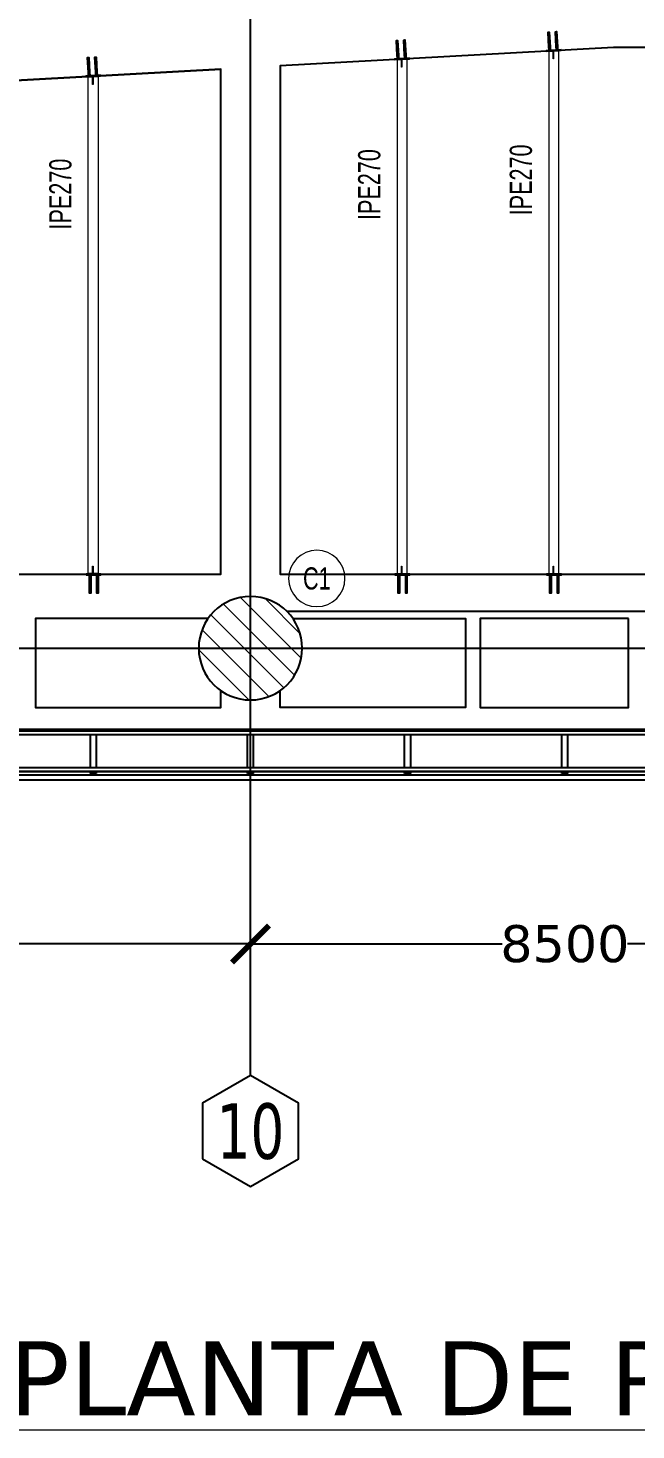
# Model space of a CAD drawing. Header units: millimetres. Extents: x -6598 to 74598, y -11659 to 33736.
# Drawn here: x 22493 to 30711, y -10573 to 8388 of the extents above; entities that cross this region are included whole.
import ezdxf
from ezdxf.enums import TextEntityAlignment as Align

# ---------------------------------------------------------------- set-up
doc = ezdxf.new("R2010")
doc.units = ezdxf.units.MM
for name, color, linetype, lineweight in [('0-3', 50, 'Continuous', 5), ('E_B_PLACA-1', 10, 'Continuous', 25), ('E_B_PLACA-2', 31, 'Continuous', 25), ('E_COLUMNAS', 1, 'Continuous', 18), ('E_COLUMNAS-2', 1, 'Continuous', 25), ('E_COLUMNAS-4', 1, 'Continuous', 35), ('E_TEXTO', 3, 'Continuous', 9), ('E_VIGAS-1', 31, 'Continuous', 25), ('E_VIGAS-2', 10, 'Continuous', 25), ('HCB-TEXT-H1', 6, 'Continuous', 18), ('HCB-VIGAS', 4, 'Continuous', 15)]:
    doc.layers.add(name, color=color, linetype=linetype, lineweight=lineweight)
for name, color, linetype in [('COTAS', 8, 'Continuous'), ('HCB-EJES', 1, 'Continuous'), ('HCB-PLATINAS', 5, 'Continuous'), ('HCB-ROTULOS', 2, 'Continuous')]:
    doc.layers.add(name, color=color, linetype=linetype)
doc.styles.add('Arial Narrow', font='', dxfattribs={"width": 0.85, "height": 0.3})
doc.styles.add('Arial Narrow_2', font='', dxfattribs={"width": 0.85, "height": 0.3})
doc.styles.add('ROMANT', font='romant.shx', dxfattribs={"width": 0.8})
doc.styles.add('VERDANA', font='verdana.ttf')
doc.styles.get('Arial Narrow').set_extended_font_data('Arial Narrow')
doc.styles.get('Arial Narrow_2').set_extended_font_data('Arial Narrow')
doc.dimstyles.new('1.125', dxfattribs={"dimscale": 0, "dimtxt": 500, "dimasz": 500, "dimexe": 4, "dimexo": 4, "dimgap": 15, "dimtad": 0, "dimdec": 0, "dimzin": 4, "dimdsep": 46, "dimtxsty": 'ROMANT', "dimblk": 'ARCHTICK', "dimcen": -10, "dimclrd": 256, "dimclrt": 3, "dimadec": 0, "dimazin": 0, "dimtfac": 1, "dimtdec": 0, "dimtix": 1, "dimtmove": 0, "dimatfit": 0, "dimldrblk": 'OBLIQUE', "dimfxl": 0.05, "dimtolj": 1, "dimtzin": 0, "dimarcsym": 0})

# ---------------------------------------------------------------- blocks, each defined once
blk = doc.blocks.new('EST_SFM_VIGA-METALICA-SECCION-C - EST_SFM_VIGA-METALICA-UPN100-1527742-_30_00m_N_E_-NIVEL-8 DOC')
at = {"layer": 'E_VIGAS-2'}
for p, q in [((34.044, 0.018), (-34.827, 0.018)), ((-34.827, -0.032), (34.044, -0.032))]:
    blk.add_line(p, q, dxfattribs=at)
blk = doc.blocks.new('EST_SFM_VIGA-METALICA-SECCION-C - EST_SFM_VIGA-METALICA-UPN100-1527772-_30_00m_N_E_-NIVEL-8 DOC')
at = {"layer": 'E_VIGAS-2'}
for p, q in [((34.942, 0.032), (-34.929, 0.032)), ((-34.929, -0.018), (34.942, -0.018))]:
    blk.add_line(p, q, dxfattribs=at)
blk = doc.blocks.new('EST_SFM_VIGA-METALICA-SECCION-C - EST_SFM_VIGA-METALICA-UPN160-1529967-_30_00m_N_E_-NIVEL-8 DOC')
at = {"layer": 'E_VIGAS-1'}
for p, q in [((30.107, 0.047), (-30.264, 0.047)), ((-30.269, -0.018), (30.113, -0.018))]:
    blk.add_line(p, q, dxfattribs=at)
blk = doc.blocks.new('DCTIB_CNI_EST_MOD-1A-FAC_0001_rvt-2-_30_00m_N_E_-NIVEL-8 DOC')
at = {"layer": 'E_B_PLACA-1'}
for p, q in [((-74.597, 139.545), (-5.727, 139.545)), ((-5.177, 138.995), (-75.147, 138.995))]:
    blk.add_line(p, q, dxfattribs=at)
at = {"layer": 'E_B_PLACA-2'}
for p, q in [((-5.727, 139.545), (-74.597, 139.545)), ((-75.147, 138.995), (-5.177, 138.995))]:
    blk.add_line(p, q, dxfattribs=at)
at = {"layer": 'E_VIGAS-1'}
for p, q in [((-50.828, 139.567), (-50.746, 139.567)), ((-50.828, 139.567), (-50.828, 139.545)), ((-50.746, 139.567), (-50.746, 139.545)), ((-48.703, 139.567), (-48.621, 139.567)), ((-48.703, 139.545), (-48.703, 139.567)), ((-48.621, 139.545), (-48.621, 139.567)), ((-46.578, 139.567), (-46.496, 139.567)), ((-46.578, 139.545), (-46.578, 139.567)), ((-46.496, 139.545), (-46.496, 139.567)), ((-44.453, 139.567), (-44.371, 139.567)), ((-44.453, 139.545), (-44.453, 139.567)), ((-44.371, 139.545), (-44.371, 139.567)), ((-50.828, 138.995), (-50.828, 138.967)), ((-50.746, 138.995), (-50.746, 138.967)), ((-48.703, 138.967), (-48.703, 138.995)), ((-48.621, 138.967), (-48.621, 138.995)), ((-46.578, 138.967), (-46.578, 138.995)), ((-46.496, 138.967), (-46.496, 138.995)), ((-44.453, 138.967), (-44.453, 138.995)), ((-44.371, 138.967), (-44.371, 138.995)), ((-50.828, 138.967), (-50.746, 138.967)), ((-50.828, 138.966), (-50.828, 138.967)), ((-50.8, 138.966), (-50.828, 138.966)), ((-50.79, 138.961), (-50.79, 138.966)), ((-50.79, 138.947), (-50.79, 138.961)), ((-50.785, 138.966), (-50.785, 138.961)), ((-50.785, 138.961), (-50.785, 138.947)), ((-50.746, 138.966), (-50.774, 138.966)), ((-50.746, 138.967), (-50.746, 138.966)), ((-48.703, 138.966), (-48.703, 138.967)), ((-48.703, 138.967), (-48.621, 138.967)), ((-48.676, 138.966), (-48.703, 138.966)), ((-48.665, 138.961), (-48.665, 138.966)), ((-48.665, 138.947), (-48.665, 138.961)), ((-48.66, 138.966), (-48.66, 138.961)), ((-48.66, 138.961), (-48.66, 138.947)), ((-48.621, 138.966), (-48.649, 138.966)), ((-48.621, 138.967), (-48.621, 138.966)), ((-46.578, 138.966), (-46.578, 138.967)), ((-46.578, 138.967), (-46.496, 138.967)), ((-46.55, 138.966), (-46.578, 138.966)), ((-46.54, 138.961), (-46.54, 138.966)), ((-46.54, 138.947), (-46.54, 138.961)), ((-46.535, 138.966), (-46.535, 138.961)), ((-46.535, 138.961), (-46.535, 138.947)), ((-46.496, 138.966), (-46.524, 138.966)), ((-46.496, 138.967), (-46.496, 138.966)), ((-44.453, 138.966), (-44.453, 138.967)), ((-44.453, 138.967), (-44.371, 138.967)), ((-44.425, 138.966), (-44.453, 138.966)), ((-44.415, 138.961), (-44.415, 138.966)), ((-44.415, 138.947), (-44.415, 138.961)), ((-44.41, 138.966), (-44.41, 138.961)), ((-44.41, 138.961), (-44.41, 138.947)), ((-44.371, 138.966), (-44.399, 138.966)), ((-44.371, 138.967), (-44.371, 138.966))]:
    blk.add_line(p, q, dxfattribs=at)
for points, knots in [([(-50.79, 138.961), (-50.79, 138.962), (-50.79, 138.963), (-50.792, 138.965), (-50.793, 138.965), (-50.795, 138.966), (-50.796, 138.966), (-50.797, 138.966), (-50.799, 138.966), (-50.8, 138.966)], [0, 0, 0, 0, 0.285714, 0.428571, 0.571429, 0.678571, 0.732143, 0.785714, 1, 1, 1, 1]), ([(-50.8, 138.966), (-50.799, 138.966), (-50.798, 138.966), (-50.795, 138.966), (-50.793, 138.965), (-50.791, 138.964), (-50.79, 138.963), (-50.79, 138.962), (-50.79, 138.961)], [0, 0, 0, 0, 0.142857, 0.285714, 0.428571, 0.571429, 0.785714, 1, 1, 1, 1]), ([(-50.785, 138.961), (-50.785, 138.962), (-50.784, 138.963), (-50.783, 138.965), (-50.781, 138.965), (-50.78, 138.966), (-50.779, 138.966), (-50.777, 138.966), (-50.775, 138.966), (-50.774, 138.966)], [0, 0, 0, 0, 0.285714, 0.428571, 0.571429, 0.678571, 0.732143, 0.785714, 1, 1, 1, 1]), ([(-50.774, 138.966), (-50.775, 138.966), (-50.776, 138.966), (-50.779, 138.966), (-50.781, 138.965), (-50.783, 138.964), (-50.784, 138.963), (-50.785, 138.962), (-50.785, 138.961)], [0, 0, 0, 0, 0.142857, 0.285714, 0.428571, 0.571429, 0.785714, 1, 1, 1, 1]), ([(-48.676, 138.966), (-48.675, 138.966), (-48.673, 138.966), (-48.671, 138.966), (-48.668, 138.965), (-48.667, 138.964), (-48.665, 138.963), (-48.665, 138.962), (-48.665, 138.961)], [0, 0, 0, 0, 0.142857, 0.285714, 0.428571, 0.571429, 0.785714, 1, 1, 1, 1]), ([(-48.665, 138.961), (-48.665, 138.962), (-48.665, 138.963), (-48.667, 138.965), (-48.668, 138.965), (-48.67, 138.966), (-48.671, 138.966), (-48.673, 138.966), (-48.674, 138.966), (-48.676, 138.966)], [0, 0, 0, 0, 0.285714, 0.428571, 0.571429, 0.678571, 0.732143, 0.785714, 1, 1, 1, 1]), ([(-48.649, 138.966), (-48.65, 138.966), (-48.652, 138.966), (-48.654, 138.966), (-48.656, 138.965), (-48.658, 138.964), (-48.66, 138.963), (-48.66, 138.962), (-48.66, 138.961)], [0, 0, 0, 0, 0.142857, 0.285714, 0.428571, 0.571429, 0.785714, 1, 1, 1, 1]), ([(-48.66, 138.961), (-48.66, 138.962), (-48.659, 138.963), (-48.658, 138.965), (-48.656, 138.965), (-48.655, 138.966), (-48.654, 138.966), (-48.652, 138.966), (-48.65, 138.966), (-48.649, 138.966)], [0, 0, 0, 0, 0.285714, 0.428571, 0.571429, 0.678571, 0.732143, 0.785714, 1, 1, 1, 1]), ([(-46.55, 138.966), (-46.549, 138.966), (-46.548, 138.966), (-46.545, 138.966), (-46.543, 138.965), (-46.541, 138.964), (-46.54, 138.963), (-46.54, 138.962), (-46.54, 138.961)], [0, 0, 0, 0, 0.142857, 0.285714, 0.428571, 0.571429, 0.785714, 1, 1, 1, 1]), ([(-46.54, 138.961), (-46.54, 138.962), (-46.54, 138.963), (-46.542, 138.965), (-46.543, 138.965), (-46.545, 138.966), (-46.546, 138.966), (-46.547, 138.966), (-46.549, 138.966), (-46.55, 138.966)], [0, 0, 0, 0, 0.285714, 0.428571, 0.571429, 0.678571, 0.732143, 0.785714, 1, 1, 1, 1]), ([(-46.524, 138.966), (-46.525, 138.966), (-46.526, 138.966), (-46.529, 138.966), (-46.531, 138.965), (-46.533, 138.964), (-46.534, 138.963), (-46.535, 138.962), (-46.535, 138.961)], [0, 0, 0, 0, 0.142857, 0.285714, 0.428571, 0.571429, 0.785714, 1, 1, 1, 1]), ([(-46.535, 138.961), (-46.535, 138.962), (-46.534, 138.963), (-46.533, 138.965), (-46.531, 138.965), (-46.53, 138.966), (-46.529, 138.966), (-46.527, 138.966), (-46.525, 138.966), (-46.524, 138.966)], [0, 0, 0, 0, 0.285714, 0.428571, 0.571429, 0.678571, 0.732143, 0.785714, 1, 1, 1, 1]), ([(-44.425, 138.966), (-44.424, 138.966), (-44.423, 138.966), (-44.42, 138.966), (-44.418, 138.965), (-44.416, 138.964), (-44.415, 138.963), (-44.415, 138.962), (-44.415, 138.961)], [0, 0, 0, 0, 0.142857, 0.285714, 0.428571, 0.571429, 0.785714, 1, 1, 1, 1]), ([(-44.415, 138.961), (-44.415, 138.962), (-44.415, 138.963), (-44.417, 138.965), (-44.418, 138.965), (-44.42, 138.966), (-44.421, 138.966), (-44.422, 138.966), (-44.424, 138.966), (-44.425, 138.966)], [0, 0, 0, 0, 0.285714, 0.428571, 0.571429, 0.678571, 0.732143, 0.785714, 1, 1, 1, 1]), ([(-44.399, 138.966), (-44.4, 138.966), (-44.401, 138.966), (-44.404, 138.966), (-44.406, 138.965), (-44.408, 138.964), (-44.409, 138.963), (-44.41, 138.962), (-44.41, 138.961)], [0, 0, 0, 0, 0.142857, 0.285714, 0.428571, 0.571429, 0.785714, 1, 1, 1, 1]), ([(-44.41, 138.961), (-44.41, 138.962), (-44.409, 138.963), (-44.408, 138.965), (-44.406, 138.965), (-44.405, 138.966), (-44.404, 138.966), (-44.402, 138.966), (-44.4, 138.966), (-44.399, 138.966)], [0, 0, 0, 0, 0.285714, 0.428571, 0.571429, 0.678571, 0.732143, 0.785714, 1, 1, 1, 1])]:
    blk.add_open_spline(points, degree=3, knots=knots, dxfattribs=at)
at = {"layer": 'E_VIGAS-2'}
for p, q in [((-50.828, 139.495), (-50.828, 139.045)), ((-50.746, 139.495), (-50.746, 139.045)), ((-48.703, 139.045), (-48.703, 139.495)), ((-48.621, 139.045), (-48.621, 139.495)), ((-46.578, 139.045), (-46.578, 139.495)), ((-46.496, 139.045), (-46.496, 139.495)), ((-44.453, 139.045), (-44.453, 139.495)), ((-44.371, 139.045), (-44.371, 139.495))]:
    blk.add_line(p, q, dxfattribs=at)
at = {"layer": 'E_VIGAS-1'}
for name, p in [('EST_SFM_VIGA-METALICA-SECCION-C - EST_SFM_VIGA-METALICA-UPN100-1527742-_30_00m_N_E_-NIVEL-8 DOC', (-39.77, 139.527)), ('EST_SFM_VIGA-METALICA-SECCION-C - EST_SFM_VIGA-METALICA-UPN100-1527772-_30_00m_N_E_-NIVEL-8 DOC', (-40.169, 139.013)), ('EST_SFM_VIGA-METALICA-SECCION-C - EST_SFM_VIGA-METALICA-UPN160-1529967-_30_00m_N_E_-NIVEL-8 DOC', (-40.084, 138.9))]:
    blk.add_blockref(name, p, dxfattribs=at)
blk = doc.blocks.new('EST_SCM_COLUMNA-SECCION-CIRCULAR - EST_SCM_COLUMNA-CONCRETO-CIRCULAR_Ø_140cm-V22-_30_00m_N_E_-NIVEL-8 DOC')
at = {"layer": 'E_COLUMNAS'}
h = blk.add_hatch(dxfattribs=at)
h.set_pattern_fill('FP_6', color=256, style=0, pattern_type=2)
h.set_pattern_definition([(135, (48.662, -140.662), (-0.15909903, -0.15909903), [])])
h.paths.add_polyline_path([(0, -0.7), (0.091, -0.694), (0.181, -0.676), (0.268, -0.647), (0.35, -0.606), (0.426, -0.555), (0.495, -0.495), (0.555, -0.426), (0.606, -0.35), (0.647, -0.268), (0.676, -0.181), (0.694, -0.087), (0.7, 0), (0.694, 0.091), (0.676, 0.181), (0.647, 0.268), (0.606, 0.35), (0.555, 0.426), (0.495, 0.495), (0.426, 0.555), (0.339, 0.612), (0.259, 0.65), (0.169, 0.679), (0.079, 0.695), (0, 0.7), (-0.091, 0.694), (-0.181, 0.676), (-0.268, 0.647), (-0.35, 0.606), (-0.426, 0.555), (-0.495, 0.495), (-0.555, 0.426), (-0.606, 0.35), (-0.647, 0.268), (-0.676, 0.181), (-0.694, 0.091), (-0.7, 0), (-0.694, -0.091), (-0.676, -0.181), (-0.647, -0.268), (-0.606, -0.35), (-0.555, -0.426), (-0.495, -0.495), (-0.417, -0.561), (-0.35, -0.606), (-0.259, -0.65), (-0.169, -0.679), (-0.091, -0.694), (-0.051, -0.697)])
at = {"layer": 'E_COLUMNAS-2'}
for start, end in [(360, 180), (180, 360)]:
    blk.add_arc((0, 0), 0.7, start, end, dxfattribs=at)
blk = doc.blocks.new('_ArchTick')
at = {"color": 0, "linetype": 'ByBlock', "const_width": 0.15}
blk.add_lwpolyline([(-0.5, -0.5), (0.5, 0.5)], dxfattribs=at)
blk = doc.blocks.new('*D519')
at = {"layer": 'COTAS', "color": 0, "lineweight": -2, "transparency": 16777216}
for p, q in [((17000, -5776), (17000, -3996)), ((25500, -5776), (25500, -3996))]:
    blk.add_line(p, q, dxfattribs=at)
at = {"layer": 'COTAS', "lineweight": -2, "transparency": 16777216}
for p, q in [((17000, -4000), (20404, -4000)), ((25500, -4000), (22096, -4000))]:
    blk.add_line(p, q, dxfattribs=at)
at = {"layer": 'Defpoints', "color": 0, "transparency": 16777216}
for p in [(17000, -4000), (17000, -5780), (25500, -5780)]:
    blk.add_point(p, dxfattribs=at)
at = {"layer": 'COTAS', "lineweight": -2, "transparency": 16777216, "xscale": 500, "yscale": 500, "zscale": 500, "rotation": 180}
blk.add_blockref('_ArchTick', (17000, -4000), dxfattribs=at)
at = {"layer": 'COTAS', "lineweight": -2, "transparency": 16777216, "xscale": 500, "yscale": 500, "zscale": 500}
blk.add_blockref('_ArchTick', (25500, -4000), dxfattribs=at)
at = {"layer": 'COTAS', "color": 3, "transparency": 16777216, "insert": (21250, -4000), "char_height": 500, "attachment_point": 5, "style": 'VERDANA'}
blk.add_mtext('\\A1;8500', dxfattribs=at)
blk = doc.blocks.new('_Oblique')
at = {"color": 0, "linetype": 'ByBlock', "lineweight": -2}
blk.add_line((-0.5, -0.5), (0.5, 0.5), dxfattribs=at)
blk = doc.blocks.new('*D520')
at = {"layer": 'COTAS', "color": 0, "lineweight": -2, "transparency": 16777216}
for p, q in [((25500, -5776), (25500, -3996)), ((34000, -5776), (34000, -3996))]:
    blk.add_line(p, q, dxfattribs=at)
at = {"layer": 'COTAS', "lineweight": -2, "transparency": 16777216}
for p, q in [((25500, -4000), (28904, -4000)), ((34000, -4000), (30596, -4000))]:
    blk.add_line(p, q, dxfattribs=at)
at = {"layer": 'Defpoints', "color": 0, "transparency": 16777216}
for p in [(25500, -4000), (25500, -5780), (34000, -5780)]:
    blk.add_point(p, dxfattribs=at)
at = {"layer": 'COTAS', "lineweight": -2, "transparency": 16777216, "xscale": 500, "yscale": 500, "zscale": 500, "rotation": 180}
blk.add_blockref('_ArchTick', (25500, -4000), dxfattribs=at)
at = {"layer": 'COTAS', "lineweight": -2, "transparency": 16777216, "xscale": 500, "yscale": 500, "zscale": 500}
blk.add_blockref('_ArchTick', (34000, -4000), dxfattribs=at)
at = {"layer": 'COTAS', "color": 3, "transparency": 16777216, "insert": (29750, -4000), "char_height": 500, "attachment_point": 5, "style": 'VERDANA'}
blk.add_mtext('\\A1;8500', dxfattribs=at)
blk = doc.blocks.new('CNI_TAG COLUMNAS CONCRETO MARCA - CNI_COLUMNA CONCRETO-582370-PLANTA TIPO PISO 18 A PISO 23')
at = {"layer": 'E_TEXTO'}
for start, end in [(360, 180), (180, 360)]:
    blk.add_arc((0.00026, -0.00015), 0.00254, start, end, dxfattribs=at)

msp = doc.modelspace()

# ---------------------------------------------------------------- linework, layer by layer
at = {"layer": 'E_VIGAS-1', "color": 30, "true_color": 0xf26722}
msp.add_line((25990, 500), (33510.2, 500), dxfattribs=at)
for points in [[(61900.1, 26585.6), (6100.1, 26585.6), (6100.1, -1095.8), (61900.1, -1095.8)], [(30611.2, 399.9), (28607.1, 399.8), (28607.1, -799.6), (30611.2, -799.6)]]:
    msp.add_lwpolyline(points, close=True, dxfattribs=at)
for points in [[(33677, 1000.2), (33787.7, 8125.2), (30408.1, 8125.2), (25900.1, 7876.2), (25900.1, 1000.2), (33677, 1000.2)], [(17213.9, 7396.5), (20600.4, 7583.4), (25100, 7832), (20600.4, 7583.4)], [(17213.9, 7396.5), (17367.6, 1000.2), (25100, 1000.2), (25100, 7832)], [(24926, 400.9), (22593.5, 400.8), (22593.5, -799.8), (25100.3, -799.7), (25100.3, -573.7)], [(26074.9, 400.8), (28407.4, 400.2), (28407.1, -800.3), (25900.3, -799.8), (25900.4, -573.8)]]:
    msp.add_lwpolyline(points, dxfattribs=at)
at = {"layer": 'HCB-EJES'}
for p, q in [((25500.1, -5780.2), (25500.1, 31280.5)), ((-5098.2, 0), (73098.4, 0))]:
    msp.add_line(p, q, dxfattribs=at)
at = {"layer": 'HCB-PLATINAS', "color": 5}
for points in [[(27498.5, 7972), (27495, 7970.3), (27491.3, 7971.6), (27489.2, 7972.3), (27486.5, 7977.9), (27484.5, 8015.3), (27473.2, 8219.5), (27489.2, 8220.4), (27500.4, 8016.2), (27502.5, 7978.7), (27500.5, 7973)], [(27598.3, 7977.5), (27594.8, 7975.8), (27591.1, 7977.1), (27589, 7977.9), (27586.4, 7983.4), (27584.3, 8020.8), (27573, 8225), (27589, 8225.9), (27600.3, 8021.7), (27602.4, 7984.3), (27600.3, 7978.5)], [(29548.3, 8085.2), (29544.8, 8083.5), (29541.1, 8084.8), (29539, 8085.6), (29536.4, 8091.1), (29534.3, 8128.5), (29523, 8332.7), (29539, 8333.6), (29550.3, 8129.4), (29552.3, 8092), (29550.3, 8086.2)], [(29648.2, 8090.7), (29644.6, 8089.1), (29641, 8090.4), (29638.9, 8091.1), (29636.2, 8096.6), (29634.2, 8134), (29622.9, 8338.2), (29638.8, 8339.1), (29650.1, 8134.9), (29652.2, 8097.5), (29650.2, 8091.7)], [(23323.5, 7741.4), (23320, 7739.7), (23316.3, 7741), (23314.2, 7741.7), (23311.5, 7747.2), (23309.5, 7784.7), (23298.2, 7988.9), (23314.2, 7989.8), (23325.4, 7785.6), (23327.5, 7748.1), (23325.5, 7742.4)], [(23423.3, 7746.9), (23419.8, 7745.2), (23416.1, 7746.5), (23414, 7747.2), (23411.4, 7752.8), (23409.3, 7790.2), (23398, 7994.4), (23414, 7995.3), (23425.3, 7791.1), (23427.3, 7753.6), (23425.3, 7747.9)], [(23328.4, 992.9), (23332, 994.4), (23335.6, 992.9), (23337.7, 992), (23340, 986.4), (23340, 948.9), (23340, 744.4), (23324, 744.4), (23324, 948.9), (23324, 986.4), (23326.4, 992)], [(23428.4, 992.9), (23432, 994.4), (23435.6, 992.9), (23437.7, 992), (23440, 986.4), (23440, 948.9), (23440, 744.4), (23424, 744.4), (23424, 948.9), (23424, 986.4), (23426.4, 992)], [(27503.4, 992.9), (27507, 994.4), (27510.6, 992.9), (27512.7, 992), (27515, 986.4), (27515, 948.9), (27515, 744.4), (27499, 744.4), (27499, 948.9), (27499, 986.4), (27501.3, 992)], [(27603.4, 992.9), (27607, 994.4), (27610.6, 992.9), (27612.7, 992), (27615, 986.4), (27615, 948.9), (27615, 744.4), (27599, 744.4), (27599, 948.9), (27599, 986.4), (27601.3, 992)], [(29553.4, 992.9), (29557, 994.4), (29560.6, 992.9), (29562.7, 992), (29565, 986.4), (29565, 948.9), (29565, 744.4), (29549, 744.4), (29549, 948.9), (29549, 986.4), (29551.3, 992)], [(29653.4, 992.9), (29657, 994.4), (29660.6, 992.9), (29662.7, 992), (29665, 986.4), (29665, 948.9), (29665, 744.4), (29649, 744.4), (29649, 948.9), (29649, 986.4), (29651.3, 992)]]:
    msp.add_lwpolyline(points, close=True, dxfattribs=at)
at = {"layer": 'HCB-PLATINAS', "color": 4}
for points in [[(27648.8, 7978.8), (27449.1, 7967.8), (27449.5, 7961.8), (27649.2, 7972.8)], [(29698.7, 8092), (29499, 8081), (29499.3, 8075), (29699, 8086)], [(23473.8, 7748.2), (23274.1, 7737.2), (23274.5, 7731.2), (23474.1, 7742.2)], [(23277.9, 994.4), (23477.9, 994.4), (23477.9, 1000.4), (23277.9, 1000.4)], [(27452.9, 994.4), (27652.9, 994.4), (27652.9, 1000.4), (27452.9, 1000.4)], [(29502.9, 994.4), (29702.9, 994.4), (29702.9, 1000.4), (29502.9, 1000.4)]]:
    msp.add_lwpolyline(points, close=True, dxfattribs=at)
at = {"layer": 'HCB-ROTULOS'}
msp.add_lwpolyline([(24850.6, -6905.2), (25500.1, -7280.2), (26149.6, -6905.2), (26149.6, -6155.2), (25500.1, -5780.2), (24850.6, -6155.2)], close=True, dxfattribs=at)
at = {"layer": 'HCB-VIGAS'}
for points in [[(27546.7, 7967.2), (27546.7, 7856.6), (27540.7, 7856.6), (27540.7, 7966.8)], [(29532.5, 1010.2), (29667.5, 1010.2), (29667.3, 8074.3), (29532.4, 8066.8)], [(29596.6, 8080.4), (29596.6, 7969.9), (29590.6, 7969.9), (29590.6, 8080.1)], [(27482.5, 1010.2), (27617.5, 1010.2), (27617.5, 7961.1), (27482.5, 7953.6)], [(23307.5, 7723), (23442.5, 7730.5), (23442.5, 1010.2), (23307.5, 1010.2)], [(23371.7, 7736.5), (23371.7, 7626), (23365.7, 7626), (23365.7, 7736.2)], [(23365.7, 1000.4), (23365.7, 1110.4), (23371.7, 1110.4), (23371.7, 1000.4)], [(27540.7, 1000.4), (27540.7, 1110.4), (27546.7, 1110.4), (27546.7, 1000.4)], [(29590.7, 1000.4), (29590.7, 1110.4), (29596.7, 1110.4), (29596.7, 1000.4)]]:
    msp.add_lwpolyline(points, close=True, dxfattribs=at)

# ---------------------------------------------------------------- block references
at = {"layer": '0-3', "xscale": 1000.000000000017, "yscale": 1000.000000000017, "zscale": 1000.000000000017}
msp.add_blockref('DCTIB_CNI_EST_MOD-1A-FAC_0001_rvt-2-_30_00m_N_E_-NIVEL-8 DOC', (74162.1, -140662.4), dxfattribs=at)
at = {"layer": 'E_COLUMNAS-4', "xscale": 1000.000000000017, "yscale": 1000.000000000017, "zscale": 1000.000000000017}
msp.add_blockref('EST_SCM_COLUMNA-SECCION-CIRCULAR - EST_SCM_COLUMNA-CONCRETO-CIRCULAR_Ø_140cm-V22-_30_00m_N_E_-NIVEL-8 DOC', (25500, 0.1), dxfattribs=at)
at = {"layer": 'E_TEXTO', "xscale": 149999.9999999996, "yscale": 149999.9999999996, "zscale": 149999.9999999996}
msp.add_blockref('CNI_TAG COLUMNAS CONCRETO MARCA - CNI_COLUMNA CONCRETO-582370-PLANTA TIPO PISO 18 A PISO 23', (26358, 966.1), dxfattribs=at)

# ---------------------------------------------------------------- texts
at = {"layer": 'E_TEXTO', "style": 'Arial Narrow', "width": 0.85}
msp.add_text('C1', height=300, dxfattribs=at).set_placement((26397.1, 943.8), align=Align.MIDDLE_CENTER)
at = {"layer": 'E_TEXTO', "char_height": 300, "width": 1206.139, "attachment_point": 1, "rotation": 90, "style": 'Arial Narrow_2'}
for insert in [(26955.3, 5791.4), (29005.3, 5854.6), (22780.3, 5662.5)]:
    msp.add_mtext('IPE270', dxfattribs=dict(at, insert=insert))
at = {"layer": 'HCB-ROTULOS', "color": 4, "style": 'VERDANA', "width": 0.7}
msp.add_text('10', height=750, dxfattribs=at).set_placement((25500.1, -6530.2), align=Align.MIDDLE_CENTER)
at = {"layer": 'HCB-TEXT-H1', "style": 'VERDANA'}
msp.add_text('%%UPLANTA DE PISO 08 N.E. +32.55m', height=1000, dxfattribs=at).set_placement((34000.1, -9872.7), align=Align.MIDDLE_CENTER)

# ---------------------------------------------------------------- dimensions: what is measured, and where the dimension line sits
at = {"layer": 'COTAS'}
for base, p1, p2, picture, middle in [((17000.1, -4000), (25500.1, -5780.2), (17000.1, -5780.2), '*D519', (21250.1, -4000)), ((25500.1, -4000), (34000.1, -5780.2), (25500.1, -5780.2), '*D520', (29750.1, -4000))]:
    dim = msp.add_linear_dim(base=base, p1=p1, p2=p2, dimstyle='1.125', override={"dimscale": 1, "dimtxsty": 'VERDANA'}, dxfattribs=at)
    dim.commit()
    dim.dimension.update_dxf_attribs({"geometry": picture, "text_midpoint": middle})

doc.saveas('drawing.dxf')
